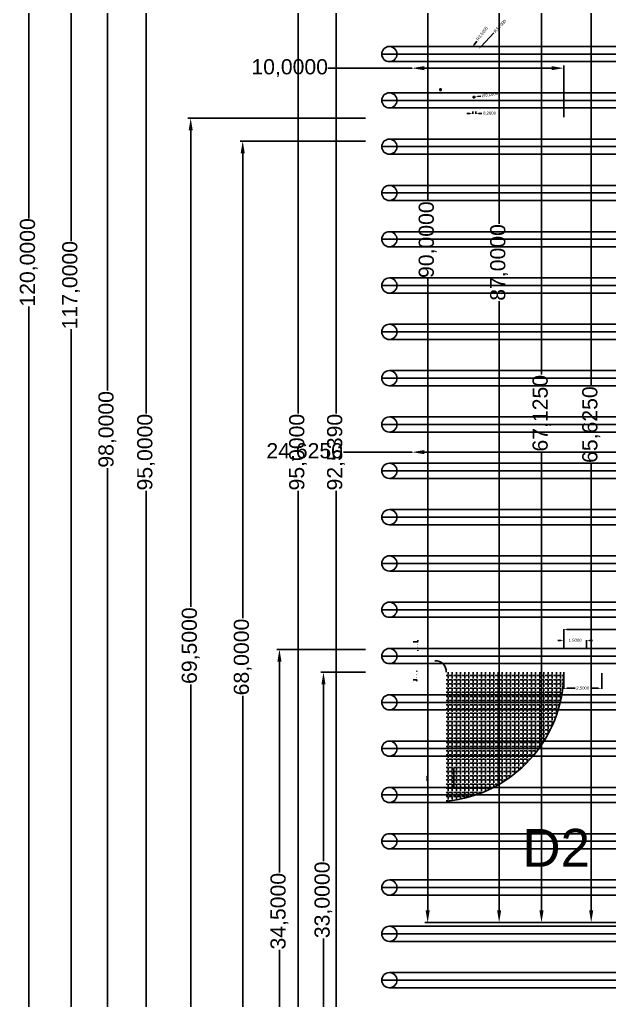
# Model space of a CAD drawing. Header units: millimetres. Extents: x -129 to 171, y -129 to 202.
# Drawn here: x 8.7 to 47.6, y 22.5 to 87.1 of the extents above; entities that cross this region are included whole.
import ezdxf

# ---------------------------------------------------------------- set-up
doc = ezdxf.new("R2010")
doc.units = ezdxf.units.MM
doc.header["$MEASUREMENT"] = 0
for name, color, linetype, plot in [('Acoperis', 180, 'Continuous', False), ('Dimenisuni corp 1', 11, 'Continuous', False), ('Dimensiune acoperis', 11, 'Continuous', False), ('Dimensiuni corp 0', 11, 'Continuous', False), ('Dimensiuni interior_1', 11, 'Continuous', False), ('Mobilier_1', 50, 'Continuous', False)]:
    doc.layers.add(name, color=color, linetype=linetype, plot=plot)
doc.layers.add('Text_1', color=231, linetype='Continuous')
doc.layers.add('Usi 1', color=80, linetype='Continuous')
doc.styles.get("Standard").update_dxf_attribs({"font": 'arial.ttf'})
doc.dimstyles.new('Mici', dxfattribs={"dimtxt": 0.05, "dimasz": 0.05, "dimexe": 0.03, "dimexo": 0.0625, "dimgap": 0.09, "dimtad": 0, "dimdec": 4, "dimzin": 0, "dimtxsty": 'Standard', "dimcen": 0.09, "dimclrd": 1, "dimclre": 1, "dimadec": 0, "dimazin": 0, "dimtfac": 1, "dimtdec": 4, "dimtofl": 0, "dimtmove": 0, "dimatfit": 3, "dimfxl": 1, "dimtolj": 1, "dimtzin": 0, "dimarcsym": 0})
doc.dimstyles.get("Standard").update_dxf_attribs({"dimtxt": 0.18, "dimasz": 0.18, "dimexe": 0.18, "dimexo": 0.0625, "dimgap": 0.09, "dimtad": 0, "dimtih": 1, "dimtoh": 1, "dimdec": 4, "dimzin": 0, "dimdsep": 46, "dimtxsty": 'Standard', "dimcen": 0.09, "dimadec": 0, "dimazin": 0, "dimtfac": 1, "dimtdec": 4, "dimtofl": 0, "dimtmove": 0, "dimatfit": 3, "dimfxl": 1, "dimtolj": 1, "dimtzin": 0, "dimarcsym": 0})

# ---------------------------------------------------------------- blocks, each defined once
blk = doc.blocks.new('*U32')
blk.add_circle((1.5, 0), 0.5)
at = {"extrusion": (-1, 4.06467e-14, 2.35596e-14)}
for centre, radius, start, end in [((48.5, -16.8, -1.5), 51.8, 18.92464, 161.07536), ((48.5, -16.841, -1), 51.341, 19.14846, 160.85154), ((48.5, -16.882, -1.5), 50.882, 19.37757, 160.62243), ((48.5, -16.841, -2), 51.341, 19.14846, 160.85154)]:
    blk.add_arc(centre, radius, start, end, dxfattribs=at)
blk = doc.blocks.new('*U33')
at = {"layer": 'Acoperis', "color": 0, "linetype": 'ByBlock', "lineweight": -2, "transparency": 16777216, "rotation": 90.00000000000072}
for p in [(244.181, 117.048), (244.181, 113.997), (244.181, 110.946), (244.181, 107.894), (244.181, 104.843), (244.181, 101.792), (244.181, 98.74), (244.181, 95.689), (244.181, 92.638), (244.181, 89.587), (244.181, 86.535), (244.181, 83.484), (244.181, 80.433), (244.181, 77.381), (244.181, 74.33), (244.181, 71.279), (244.181, 68.227), (244.181, 65.176), (244.181, 62.125), (244.181, 59.074), (244.181, 56.022)]:
    blk.add_blockref('*U32', p, dxfattribs=at)
blk = doc.blocks.new('*D58')
at = {"layer": 'Defpoints', "color": 0, "transparency": 16777216}
for p in [(46.877, 130.551), (27.395, 13.551), (46.877, 13.551)]:
    blk.add_point(p, dxfattribs=at)
at = {"layer": 'Dimenisuni corp 1', "color": 1, "lineweight": -2, "transparency": 16777216}
for p, q in [((46.814, 130.551), (27.215, 130.551)), ((27.395, 129.751), (27.395, 74.945)), ((27.395, 14.351), (27.395, 69.157)), ((46.814, 13.551), (27.215, 13.551))]:
    blk.add_line(p, q, dxfattribs=at)
at = {"layer": 'Dimenisuni corp 1', "color": 1, "transparency": 16777216}
for points in [[(27.262, 129.751), (27.529, 129.751), (27.395, 130.551)], [(27.262, 14.351), (27.529, 14.351), (27.395, 13.551)]]:
    blk.add_solid(points, dxfattribs=at)
at = {"layer": 'Dimenisuni corp 1', "color": 0, "transparency": 16777216, "insert": (27.395, 72.051), "char_height": 1, "attachment_point": 5, "rotation": 90}
blk.add_mtext('\\A1;117,0000', dxfattribs=at)
blk = doc.blocks.new('*D78')
at = {"layer": 'Defpoints', "color": 0, "transparency": 16777216}
for p in [(44.862, 106.09), (46.877, 106.09), (46.877, 13.551)]:
    blk.add_point(p, dxfattribs=at)
at = {"layer": 'Dimensiune acoperis', "color": 1, "lineweight": -2, "transparency": 16777216}
for p, q in [((46.814, 106.09), (44.682, 106.09)), ((44.862, 105.29), (44.862, 63.604)), ((44.862, 14.351), (44.862, 58.499)), ((46.814, 13.551), (44.682, 13.551))]:
    blk.add_line(p, q, dxfattribs=at)
at = {"layer": 'Dimensiune acoperis', "color": 1, "transparency": 16777216}
for points in [[(44.728, 105.29), (44.995, 105.29), (44.862, 106.09)], [(44.728, 14.351), (44.995, 14.351), (44.862, 13.551)]]:
    blk.add_solid(points, dxfattribs=at)
at = {"layer": 'Dimensiune acoperis', "color": 0, "transparency": 16777216, "insert": (44.862, 61.051), "char_height": 1, "attachment_point": 5, "rotation": 90}
blk.add_mtext('\\A1;92,5390', dxfattribs=at)
blk = doc.blocks.new('*D205')
at = {"layer": 'Defpoints', "color": 0, "transparency": 16777216}
for p in [(46.877, 46.551), (44.033, 13.551), (46.877, 13.551)]:
    blk.add_point(p, dxfattribs=at)
at = {"layer": 'Dimenisuni corp 1', "color": 1, "lineweight": -2, "transparency": 16777216}
for p, q in [((46.814, 46.551), (43.853, 46.551)), ((44.033, 45.751), (44.033, 34.103)), ((44.033, 14.351), (44.033, 28.999)), ((46.814, 13.551), (43.853, 13.551))]:
    blk.add_line(p, q, dxfattribs=at)
at = {"layer": 'Dimenisuni corp 1', "color": 1, "transparency": 16777216}
for points in [[(43.9, 45.751), (44.167, 45.751), (44.033, 46.551)], [(43.9, 14.351), (44.167, 14.351), (44.033, 13.551)]]:
    blk.add_solid(points, dxfattribs=at)
at = {"layer": 'Dimenisuni corp 1', "color": 0, "transparency": 16777216, "insert": (44.033, 31.551), "char_height": 1, "attachment_point": 5, "rotation": 90}
blk.add_mtext('\\A1;33,0000', dxfattribs=at)
blk = doc.blocks.new('*D212')
at = {"layer": 'Defpoints', "color": 0, "transparency": 16777216}
for p in [(49.877, 64.801), (74.502, 64.801), (49.877, 61.052)]:
    blk.add_point(p, dxfattribs=at)
at = {"layer": 'Dimensiuni interior_1', "color": 1, "lineweight": -2, "transparency": 16777216}
for p, q in [((74.502, 64.739), (74.502, 60.872)), ((49.877, 61.052), (45.354, 61.052)), ((73.702, 61.052), (50.677, 61.052))]:
    blk.add_line(p, q, dxfattribs=at)
at = {"layer": 'Dimensiuni interior_1', "color": 1, "transparency": 16777216}
for points in [[(50.677, 61.185), (50.677, 60.918), (49.877, 61.052)], [(73.702, 61.185), (73.702, 60.918), (74.502, 61.052)]]:
    blk.add_solid(points, dxfattribs=at)
at = {"layer": 'Dimensiuni interior_1', "color": 0, "transparency": 16777216, "insert": (42.793, 61.052), "char_height": 1, "attachment_point": 5}
blk.add_mtext('\\A1;24,6250', dxfattribs=at)
blk = doc.blocks.new('*D229')
at = {"layer": 'Defpoints', "color": 0, "transparency": 16777216}
for p in [(38.709, 81.551), (46.877, 81.551), (46.877, 13.551)]:
    blk.add_point(p, dxfattribs=at)
at = {"layer": 'Dimenisuni corp 1', "color": 1, "lineweight": -2, "transparency": 16777216}
for p, q in [((46.814, 81.551), (38.529, 81.551)), ((38.709, 80.751), (38.709, 50.107)), ((38.709, 14.351), (38.709, 44.996)), ((46.814, 13.551), (38.529, 13.551))]:
    blk.add_line(p, q, dxfattribs=at)
at = {"layer": 'Dimenisuni corp 1', "color": 1, "transparency": 16777216}
for points in [[(38.575, 80.751), (38.842, 80.751), (38.709, 81.551)], [(38.575, 14.351), (38.842, 14.351), (38.709, 13.551)]]:
    blk.add_solid(points, dxfattribs=at)
at = {"layer": 'Dimenisuni corp 1', "color": 0, "transparency": 16777216, "insert": (38.709, 47.551), "char_height": 1, "attachment_point": 5, "rotation": 90}
blk.add_mtext('\\A1;68,0000', dxfattribs=at)
blk = doc.blocks.new('*D231')
at = {"layer": 'Defpoints', "color": 0, "transparency": 16777216}
for p in [(32.341, 108.551), (46.877, 108.551), (46.877, 13.551)]:
    blk.add_point(p, dxfattribs=at)
at = {"layer": 'Dimenisuni corp 1', "color": 1, "lineweight": -2, "transparency": 16777216}
for p, q in [((46.814, 108.551), (32.161, 108.551)), ((32.341, 107.751), (32.341, 63.604)), ((32.341, 14.351), (32.341, 58.499)), ((46.814, 13.551), (32.161, 13.551))]:
    blk.add_line(p, q, dxfattribs=at)
at = {"layer": 'Dimenisuni corp 1', "color": 1, "transparency": 16777216}
for points in [[(32.208, 107.751), (32.475, 107.751), (32.341, 108.551)], [(32.208, 14.351), (32.475, 14.351), (32.341, 13.551)]]:
    blk.add_solid(points, dxfattribs=at)
at = {"layer": 'Dimenisuni corp 1', "color": 0, "transparency": 16777216, "insert": (32.341, 61.051), "char_height": 1, "attachment_point": 5, "rotation": 90}
blk.add_mtext('\\A1;95,0000', dxfattribs=at)
blk = doc.blocks.new('*D237')
at = {"layer": 'Defpoints', "color": 0, "transparency": 16777216}
for p in [(46.877, 111.551), (29.784, 13.551), (46.877, 13.551)]:
    blk.add_point(p, dxfattribs=at)
at = {"layer": 'Dimenisuni corp 1', "color": 1, "lineweight": -2, "transparency": 16777216}
for p, q in [((46.814, 111.551), (29.604, 111.551)), ((29.784, 110.751), (29.784, 65.104)), ((29.784, 14.351), (29.784, 59.999)), ((46.814, 13.551), (29.604, 13.551))]:
    blk.add_line(p, q, dxfattribs=at)
at = {"layer": 'Dimenisuni corp 1', "color": 1, "transparency": 16777216}
for points in [[(29.651, 110.751), (29.918, 110.751), (29.784, 111.551)], [(29.651, 14.351), (29.918, 14.351), (29.784, 13.551)]]:
    blk.add_solid(points, dxfattribs=at)
at = {"layer": 'Dimenisuni corp 1', "color": 0, "transparency": 16777216, "insert": (29.784, 62.551), "char_height": 1, "attachment_point": 5, "rotation": 90}
blk.add_mtext('\\A1;98,0000', dxfattribs=at)
blk = doc.blocks.new('*D238')
at = {"layer": 'Defpoints', "color": 0, "transparency": 16777216}
for p in [(46.877, 83.051), (35.277, 13.551), (46.877, 13.551)]:
    blk.add_point(p, dxfattribs=at)
at = {"layer": 'Dimenisuni corp 1', "color": 1, "lineweight": -2, "transparency": 16777216}
for p, q in [((46.814, 83.051), (35.097, 83.051)), ((35.277, 82.251), (35.277, 50.857)), ((35.277, 14.351), (35.277, 45.746)), ((46.814, 13.551), (35.097, 13.551))]:
    blk.add_line(p, q, dxfattribs=at)
at = {"layer": 'Dimenisuni corp 1', "color": 1, "transparency": 16777216}
for points in [[(35.143, 82.251), (35.41, 82.251), (35.277, 83.051)], [(35.143, 14.351), (35.41, 14.351), (35.277, 13.551)]]:
    blk.add_solid(points, dxfattribs=at)
at = {"layer": 'Dimenisuni corp 1', "color": 0, "transparency": 16777216, "insert": (35.277, 48.301), "char_height": 1, "attachment_point": 5, "rotation": 90}
blk.add_mtext('\\A1;69,5000', dxfattribs=at)
blk = doc.blocks.new('*D239')
at = {"layer": 'Defpoints', "color": 0, "transparency": 16777216}
for p in [(46.877, 48.051), (41.129, 13.551), (46.877, 13.551)]:
    blk.add_point(p, dxfattribs=at)
at = {"layer": 'Dimenisuni corp 1', "color": 1, "lineweight": -2, "transparency": 16777216}
for p, q in [((46.814, 48.051), (40.949, 48.051)), ((41.129, 47.251), (41.129, 33.353)), ((41.129, 14.351), (41.129, 28.249)), ((46.814, 13.551), (40.949, 13.551))]:
    blk.add_line(p, q, dxfattribs=at)
at = {"layer": 'Dimenisuni corp 1', "color": 1, "transparency": 16777216}
for points in [[(40.995, 47.251), (41.262, 47.251), (41.129, 48.051)], [(40.995, 14.351), (41.262, 14.351), (41.129, 13.551)]]:
    blk.add_solid(points, dxfattribs=at)
at = {"layer": 'Dimenisuni corp 1', "color": 0, "transparency": 16777216, "insert": (41.129, 30.801), "char_height": 1, "attachment_point": 5, "rotation": 90}
blk.add_mtext('\\A1;34,5000', dxfattribs=at)
blk = doc.blocks.new('*D242')
at = {"layer": 'Defpoints', "color": 0, "transparency": 16777216}
for p in [(59.877, 86.353), (59.877, 83.051), (49.877, 81.551)]:
    blk.add_point(p, dxfattribs=at)
at = {"layer": 'Dimensiuni interior_1', "color": 1, "lineweight": -2, "transparency": 16777216}
for p, q in [((49.877, 86.353), (44.309, 86.353)), ((59.077, 86.353), (50.677, 86.353)), ((59.877, 83.114), (59.877, 86.533))]:
    blk.add_line(p, q, dxfattribs=at)
at = {"layer": 'Dimensiuni interior_1', "color": 1, "transparency": 16777216}
for points in [[(50.677, 86.486), (50.677, 86.219), (49.877, 86.353)], [(59.077, 86.486), (59.077, 86.219), (59.877, 86.353)]]:
    blk.add_solid(points, dxfattribs=at)
at = {"layer": 'Dimensiuni interior_1', "color": 0, "transparency": 16777216, "insert": (41.804, 86.353), "char_height": 1, "attachment_point": 5}
blk.add_mtext('\\A1;10,0000', dxfattribs=at)
blk = doc.blocks.new('*D250')
at = {"layer": 'Defpoints', "color": 0, "transparency": 16777216}
for p in [(61.686, 95.676), (76.877, 95.676), (76.877, 30.051)]:
    blk.add_point(p, dxfattribs=at)
at = {"layer": 'Dimensiuni corp 0', "color": 1, "lineweight": -2, "transparency": 16777216}
for p, q in [((76.814, 95.676), (61.506, 95.676)), ((61.686, 94.876), (61.686, 65.419)), ((61.686, 30.851), (61.686, 60.309)), ((76.814, 30.051), (61.506, 30.051))]:
    blk.add_line(p, q, dxfattribs=at)
at = {"layer": 'Dimensiuni corp 0', "color": 1, "transparency": 16777216}
for points in [[(61.553, 94.876), (61.819, 94.876), (61.686, 95.676)], [(61.553, 30.851), (61.819, 30.851), (61.686, 30.051)]]:
    blk.add_solid(points, dxfattribs=at)
at = {"layer": 'Dimensiuni corp 0', "color": 0, "transparency": 16777216, "insert": (61.686, 62.864), "char_height": 1, "attachment_point": 5, "rotation": 90}
blk.add_mtext('\\A1;65,6250', dxfattribs=at)
blk = doc.blocks.new('*D251')
at = {"layer": 'Defpoints', "color": 0, "transparency": 16777216}
for p in [(58.41, 97.176), (76.877, 97.176), (76.877, 30.051)]:
    blk.add_point(p, dxfattribs=at)
at = {"layer": 'Dimensiuni corp 0', "color": 1, "lineweight": -2, "transparency": 16777216}
for p, q in [((76.814, 97.176), (58.23, 97.176)), ((58.41, 96.376), (58.41, 66.169)), ((58.41, 30.851), (58.41, 61.059)), ((76.814, 30.051), (58.23, 30.051))]:
    blk.add_line(p, q, dxfattribs=at)
at = {"layer": 'Dimensiuni corp 0', "color": 1, "transparency": 16777216}
for points in [[(58.276, 96.376), (58.543, 96.376), (58.41, 97.176)], [(58.276, 30.851), (58.543, 30.851), (58.41, 30.051)]]:
    blk.add_solid(points, dxfattribs=at)
at = {"layer": 'Dimensiuni corp 0', "color": 0, "transparency": 16777216, "insert": (58.41, 63.614), "char_height": 1, "attachment_point": 5, "rotation": 90}
blk.add_mtext('\\A1;67,1250', dxfattribs=at)
blk = doc.blocks.new('*D252')
at = {"layer": 'Defpoints', "color": 0, "transparency": 16777216}
for p in [(55.615, 117.051), (76.877, 117.051), (76.877, 30.051)]:
    blk.add_point(p, dxfattribs=at)
at = {"layer": 'Dimensiuni corp 0', "color": 1, "lineweight": -2, "transparency": 16777216}
for p, q in [((76.814, 117.051), (55.435, 117.051)), ((55.615, 116.251), (55.615, 76.104)), ((55.615, 30.851), (55.615, 70.998)), ((76.814, 30.051), (55.435, 30.051))]:
    blk.add_line(p, q, dxfattribs=at)
at = {"layer": 'Dimensiuni corp 0', "color": 1, "transparency": 16777216}
for points in [[(55.482, 116.251), (55.749, 116.251), (55.615, 117.051)], [(55.482, 30.851), (55.749, 30.851), (55.615, 30.051)]]:
    blk.add_solid(points, dxfattribs=at)
at = {"layer": 'Dimensiuni corp 0', "color": 0, "transparency": 16777216, "insert": (55.615, 73.551), "char_height": 1, "attachment_point": 5, "rotation": 90}
blk.add_mtext('\\A1;87,0000', dxfattribs=at)
blk = doc.blocks.new('*D254')
at = {"layer": 'Defpoints', "color": 0, "transparency": 16777216}
for p in [(42.362, 108.551), (46.877, 108.551), (46.877, 13.551)]:
    blk.add_point(p, dxfattribs=at)
at = {"layer": 'Dimensiune acoperis', "color": 1, "lineweight": -2, "transparency": 16777216}
for p, q in [((46.814, 108.551), (42.182, 108.551)), ((42.362, 107.751), (42.362, 63.604)), ((42.362, 14.351), (42.362, 58.499)), ((46.814, 13.551), (42.182, 13.551))]:
    blk.add_line(p, q, dxfattribs=at)
at = {"layer": 'Dimensiune acoperis', "color": 1, "transparency": 16777216}
for points in [[(42.228, 107.751), (42.495, 107.751), (42.362, 108.551)], [(42.228, 14.351), (42.495, 14.351), (42.362, 13.551)]]:
    blk.add_solid(points, dxfattribs=at)
at = {"layer": 'Dimensiune acoperis', "color": 0, "transparency": 16777216, "insert": (42.362, 61.051), "char_height": 1, "attachment_point": 5, "rotation": 90}
blk.add_mtext('\\A1;95,0000', dxfattribs=at)
blk = doc.blocks.new('*D274')
at = {"layer": 'Defpoints', "color": 0, "transparency": 16777216}
for p in [(24.603, 133.551), (46.877, 133.551), (46.877, 13.551)]:
    blk.add_point(p, dxfattribs=at)
at = {"layer": 'Dimenisuni corp 1', "color": 1, "lineweight": -2, "transparency": 16777216}
for p, q in [((46.814, 133.551), (24.423, 133.551)), ((24.603, 132.751), (24.603, 76.445)), ((24.603, 14.351), (24.603, 70.657)), ((46.814, 13.551), (24.423, 13.551))]:
    blk.add_line(p, q, dxfattribs=at)
at = {"layer": 'Dimenisuni corp 1', "color": 1, "transparency": 16777216}
for points in [[(24.47, 132.751), (24.736, 132.751), (24.603, 133.551)], [(24.47, 14.351), (24.736, 14.351), (24.603, 13.551)]]:
    blk.add_solid(points, dxfattribs=at)
at = {"layer": 'Dimenisuni corp 1', "color": 0, "transparency": 16777216, "insert": (24.603, 73.551), "char_height": 1, "attachment_point": 5, "rotation": 90}
blk.add_mtext('\\A1;120,0000', dxfattribs=at)
blk = doc.blocks.new('*D288')
at = {"layer": 'Defpoints', "color": 0, "transparency": 16777216}
for p in [(50.903, 120.051), (76.877, 120.051), (76.877, 30.051)]:
    blk.add_point(p, dxfattribs=at)
at = {"layer": 'Dimensiuni corp 0', "color": 1, "lineweight": -2, "transparency": 16777216}
for p, q in [((76.814, 120.051), (50.723, 120.051)), ((50.903, 119.251), (50.903, 77.604)), ((50.903, 30.851), (50.903, 72.499)), ((76.814, 30.051), (50.723, 30.051))]:
    blk.add_line(p, q, dxfattribs=at)
at = {"layer": 'Dimensiuni corp 0', "color": 1, "transparency": 16777216}
for points in [[(50.77, 119.251), (51.037, 119.251), (50.903, 120.051)], [(50.77, 30.851), (51.037, 30.851), (50.903, 30.051)]]:
    blk.add_solid(points, dxfattribs=at)
at = {"layer": 'Dimensiuni corp 0', "color": 0, "transparency": 16777216, "insert": (50.903, 75.051), "char_height": 1, "attachment_point": 5, "rotation": 90}
blk.add_mtext('\\A1;90,0000', dxfattribs=at)
blk = doc.blocks.new('*D469')
at = {"layer": 'Defpoints', "color": 0, "transparency": 16777216}
for p in [(53.877, 83.551), (54.077, 83.551), (54.077, 83.371)]:
    blk.add_point(p, dxfattribs=at)
at = {"layer": 'Dimensiuni interior_1', "color": 1, "lineweight": -2, "transparency": 16777216}
for p, q in [((53.677, 83.371), (53.477, 83.371)), ((53.877, 83.489), (53.877, 83.341)), ((54.077, 83.489), (54.077, 83.341)), ((54.277, 83.371), (54.477, 83.371))]:
    blk.add_line(p, q, dxfattribs=at)
at = {"layer": 'Dimensiuni interior_1', "color": 1, "transparency": 16777216}
for points in [[(53.677, 83.404), (53.677, 83.337), (53.877, 83.371)], [(54.277, 83.404), (54.277, 83.337), (54.077, 83.371)]]:
    blk.add_solid(points, dxfattribs=at)
at = {"layer": 'Dimensiuni interior_1', "color": 0, "transparency": 16777216, "insert": (54.981, 83.371), "char_height": 0.2, "attachment_point": 5}
blk.add_mtext('\\A1;0,2000', dxfattribs=at)
blk = doc.blocks.new('*D473')
at = {"layer": 'Defpoints', "color": 0, "transparency": 16777216}
for p in [(53.908, 84.432), (54.007, 84.446)]:
    blk.add_point(p, dxfattribs=at)
at = {"layer": 'Dimensiuni interior_1', "color": 1, "lineweight": -2, "transparency": 16777216}
for p, q in [((53.867, 84.439), (54.047, 84.439)), ((53.957, 84.349), (53.957, 84.529)), ((54.402, 84.505), (54.204, 84.476))]:
    blk.add_line(p, q, dxfattribs=at)
at = {"layer": 'Dimensiuni interior_1', "color": 1, "transparency": 16777216}
blk.add_solid([(54.2, 84.509), (54.209, 84.443), (54.007, 84.446)], dxfattribs=at)
at = {"layer": 'Dimensiuni interior_1', "color": 0, "transparency": 16777216, "insert": (55.009, 84.595), "char_height": 0.2, "attachment_point": 5, "rotation": 8.44667}
blk.add_mtext('\\A1;∅0,1000', dxfattribs=at)
blk = doc.blocks.new('*D474')
at = {"layer": 'Defpoints', "color": 0, "transparency": 16777216}
for p in [(54.285, 87.633, 0.05), (51.742, 84.946, 0.05)]:
    blk.add_point(p, dxfattribs=at)
at = {"layer": 'Dimensiuni interior_1', "color": 1, "lineweight": -2, "transparency": 16777216}
for p, q in [((55.266, 88.671), (54.422, 87.779)), ((51.652, 84.946), (51.832, 84.946)), ((51.742, 84.856), (51.742, 85.036))]:
    blk.add_line(p, q, dxfattribs=at)
at = {"layer": 'Dimensiuni interior_1', "color": 1, "transparency": 16777216}
blk.add_solid([(54.398, 87.802), (54.446, 87.756), (54.285, 87.633)], dxfattribs=at)
at = {"layer": 'Dimensiuni interior_1', "color": 0, "transparency": 16777216, "insert": (55.679, 89.108), "char_height": 0.2, "attachment_point": 5, "rotation": 46.58957}
blk.add_mtext('\\A1;R3,7000', dxfattribs=at)
blk = doc.blocks.new('*D475')
at = {"layer": 'Defpoints', "color": 0, "transparency": 16777216}
for p in [(53.845, 87.737, 0.05), (51.752, 84.932, 0.05)]:
    blk.add_point(p, dxfattribs=at)
at = {"layer": 'Dimensiuni interior_1', "color": 1, "lineweight": -2, "transparency": 16777216}
for p, q in [((54.146, 88.141), (53.965, 87.897)), ((51.662, 84.932), (51.842, 84.932)), ((51.752, 84.842), (51.752, 85.022))]:
    blk.add_line(p, q, dxfattribs=at)
at = {"layer": 'Dimensiuni interior_1', "color": 1, "transparency": 16777216}
blk.add_solid([(53.938, 87.917), (53.992, 87.877), (53.845, 87.737)], dxfattribs=at)
at = {"layer": 'Dimensiuni interior_1', "color": 0, "transparency": 16777216, "insert": (54.505, 88.622), "char_height": 0.2, "attachment_point": 5, "rotation": 53.27431}
blk.add_mtext('\\A1;R3,5000', dxfattribs=at)
blk = doc.blocks.new('*D815')
at = {"layer": 'Defpoints', "color": 0, "transparency": 16777216}
for p in [(49.877, 48.551, 0.5), (50.246, 48.551), (49.872, 48.051)]:
    blk.add_point(p, dxfattribs=at)
at = {"layer": 'Dimensiuni interior_1', "color": 1, "lineweight": -2, "transparency": 16777216}
for p, q in [((49.939, 48.551), (50.276, 48.551)), ((50.246, 48.601), (50.246, 48.651)), ((50.246, 48.001), (50.246, 47.951))]:
    blk.add_line(p, q, dxfattribs=at)
at = {"layer": 'Dimensiuni interior_1', "color": 1, "transparency": 16777216}
for points in [[(50.238, 48.601), (50.255, 48.601), (50.246, 48.551)], [(50.238, 48.001), (50.255, 48.001), (50.246, 48.051)]]:
    blk.add_solid(points, dxfattribs=at)
at = {"layer": 'Dimensiuni interior_1', "color": 0, "transparency": 16777216, "insert": (50.246, 48.301), "char_height": 0.05, "attachment_point": 5, "rotation": 90}
blk.add_mtext('\\A1;0,5000', dxfattribs=at)
blk = doc.blocks.new('*D816')
at = {"layer": 'Defpoints', "color": 0, "transparency": 16777216}
for p in [(49.877, 46.551), (49.877, 46.051, 0.5), (50.186, 46.051)]:
    blk.add_point(p, dxfattribs=at)
at = {"layer": 'Dimensiuni interior_1', "color": 1, "lineweight": -2, "transparency": 16777216}
for p, q in [((50.186, 46.601), (50.186, 46.651)), ((49.939, 46.051), (50.216, 46.051)), ((50.186, 46.001), (50.186, 45.951))]:
    blk.add_line(p, q, dxfattribs=at)
at = {"layer": 'Dimensiuni interior_1', "color": 1, "transparency": 16777216}
for points in [[(50.177, 46.601), (50.194, 46.601), (50.186, 46.551)], [(50.177, 46.001), (50.194, 46.001), (50.186, 46.051)]]:
    blk.add_solid(points, dxfattribs=at)
at = {"layer": 'Dimensiuni interior_1', "color": 0, "transparency": 16777216, "insert": (50.186, 46.301), "char_height": 0.05, "attachment_point": 5, "rotation": 90}
blk.add_mtext('\\A1;0,5000', dxfattribs=at)
blk = doc.blocks.new('*D907')
at = {"layer": 'Defpoints', "color": 0, "transparency": 16777216}
for p in [(59.877, 46.551), (62.377, 46.551), (62.377, 45.488)]:
    blk.add_point(p, dxfattribs=at)
at = {"layer": 'Dimensiuni interior_1', "color": 1, "lineweight": -2, "transparency": 16777216}
for p, q in [((59.877, 46.489), (59.877, 45.458)), ((62.377, 46.489), (62.377, 45.458)), ((60.077, 45.488), (60.62, 45.488)), ((62.177, 45.488), (61.633, 45.488))]:
    blk.add_line(p, q, dxfattribs=at)
at = {"layer": 'Dimensiuni interior_1', "color": 1, "transparency": 16777216}
for points in [[(60.077, 45.521), (60.077, 45.454), (59.877, 45.488)], [(62.177, 45.521), (62.177, 45.454), (62.377, 45.488)]]:
    blk.add_solid(points, dxfattribs=at)
at = {"layer": 'Dimensiuni interior_1', "color": 0, "transparency": 16777216, "insert": (61.127, 45.488), "char_height": 0.2, "attachment_point": 5}
blk.add_mtext('\\A1;2,5000', dxfattribs=at)
blk = doc.blocks.new('*D918')
at = {"layer": 'Defpoints', "color": 0, "transparency": 16777216}
for p in [(59.877, 49.356), (59.877, 48.051), (71.877, 48.051)]:
    blk.add_point(p, dxfattribs=at)
at = {"layer": 'Dimensiuni interior_1', "color": 1, "lineweight": -2, "transparency": 16777216}
for p, q in [((59.877, 48.114), (59.877, 49.386)), ((60.077, 49.356), (65.303, 49.356)), ((71.677, 49.356), (66.45, 49.356)), ((71.877, 48.114), (71.877, 49.386))]:
    blk.add_line(p, q, dxfattribs=at)
at = {"layer": 'Dimensiuni interior_1', "color": 1, "transparency": 16777216}
for points in [[(60.077, 49.39), (60.077, 49.323), (59.877, 49.356)], [(71.677, 49.39), (71.677, 49.323), (71.877, 49.356)]]:
    blk.add_solid(points, dxfattribs=at)
at = {"layer": 'Dimensiuni interior_1', "color": 0, "transparency": 16777216, "insert": (65.877, 49.356), "char_height": 0.2, "attachment_point": 5}
blk.add_mtext('\\A1;12,0000', dxfattribs=at)
blk = doc.blocks.new('*D922')
at = {"layer": 'Defpoints', "color": 0, "transparency": 16777216}
for p in [(61.377, 48.635), (59.877, 48.051), (61.377, 48.051)]:
    blk.add_point(p, dxfattribs=at)
at = {"layer": 'Dimensiuni interior_1', "color": 1, "lineweight": -2, "transparency": 16777216}
for p, q in [((59.677, 48.635), (59.477, 48.635)), ((59.877, 48.114), (59.877, 48.665)), ((61.377, 48.114), (61.377, 48.665)), ((61.577, 48.635), (61.777, 48.635))]:
    blk.add_line(p, q, dxfattribs=at)
at = {"layer": 'Dimensiuni interior_1', "color": 1, "transparency": 16777216}
for points in [[(59.677, 48.669), (59.677, 48.602), (59.877, 48.635)], [(61.577, 48.669), (61.577, 48.602), (61.377, 48.635)]]:
    blk.add_solid(points, dxfattribs=at)
at = {"layer": 'Dimensiuni interior_1', "color": 0, "transparency": 16777216, "insert": (60.627, 48.635), "char_height": 0.2, "attachment_point": 5}
blk.add_mtext('\\A1;1,5000', dxfattribs=at)
blk = doc.blocks.new('A$Ca0c041a6')
at = {"layer": 'Usi 1'}
h = blk.add_hatch(dxfattribs=at)
h.set_pattern_fill('ANGLE', color=256, angle=180)
h.set_pattern_definition([(180, (24.59982, -34.2), (-3e-17, -0.275), [0.2, -0.075]), (270, (24.59982, -34.2), (0.275, -5e-17), [0.2, -0.075])])
h.paths.add_polyline_path([(24.59982, -35.7), (16.84982, -35.7), (16.84982, -44.2, 0.38744736)])
at = {"layer": 'Mobilier_1', "extrusion": (1.83697e-16, 1, 0)}
blk.add_line((27.22482, -15.8, 6.1), (27.22482, -15.8, 6.1), dxfattribs=at)
at = {"layer": 'Usi 1'}
for points in [[(16.84982, -35.7, 0.46934004), (16.09982, -34.95, -0.69131801)], [(24.59982, -35.7, -0.38744736), (16.84982, -44.2, -10.55242158)]]:
    blk.add_lwpolyline(points, format="xyb", dxfattribs=at)
at = {"layer": 'Usi 1', "extrusion": (-1, 1.22465e-16, 0)}
blk.add_circle((42.7, 10, -15.59982), 0.15, dxfattribs=at)
at = {"layer": 'Usi 1', "extrusion": (1, -1.22465e-16, 0)}
blk.add_circle((-42.7, 10, 17.34982), 0.65, dxfattribs=at)
at = {"layer": 'Acoperis'}
blk.add_blockref('*U33', (-231.0811, -113.51704, 30), dxfattribs=at)
at = {"layer": 'Text_1'}
blk.add_text('D2', height=2.5, dxfattribs=at).set_placement((21.86938, -48.52387, 0.1))
at = {"layer": 'Dimenisuni corp 1'}
dim = blk.add_linear_dim(base=(-10.67367, 51.3), p1=(11.59982, -68.7), p2=(11.59982, 51.3), angle=90, dimstyle='Standard', dxfattribs=at)
dim.commit()
dim.dimension.update_dxf_attribs({"geometry": '*D274', "text_midpoint": (-10.67367, -8.7), "insert": (-35.27669, -82.25133)})
for base, p1, p2, picture, middle in [((-7.88141, -68.7), (11.59982, 48.3), (11.59982, -68.7), '*D58', (-7.88141, -10.2)), ((-5.49253, -68.7), (11.59982, 29.3), (11.59982, -68.7), '*D237', (-5.49253, -19.7)), ((-2.93521, 26.3), (11.59982, -68.7), (11.59982, 26.3), '*D231', (-2.93521, -21.2)), ((0, -68.7), (11.59982, 0.8), (11.59982, -68.7), '*D238', (0, -33.95)), ((3.43186, -0.7), (11.59982, -68.7), (11.59982, -0.7), '*D229', (3.43186, -34.7)), ((5.85206, -68.7), (11.59982, -34.2), (11.59982, -68.7), '*D239', (5.85206, -51.45)), ((8.75658, -68.7), (11.59982, -35.7), (11.59982, -68.7), '*D205', (8.75658, -50.7))]:
    dim = blk.add_linear_dim(base=base, p1=p1, p2=p2, angle=90, dimstyle='Standard', dxfattribs=at)
    dim.commit()
    dim.dimension.update_dxf_attribs({"geometry": picture, "text_midpoint": middle, "dimtype": 128, "insert": (-35.27669, -82.25133)})
at = {"layer": 'Dimensiune acoperis'}
for base, p2, picture, middle in [((7.08508, 26.3, 30), (11.59982, 26.3, 30), '*D254', (7.08508, -21.2, 30)), ((9.58508, 23.839, 30), (11.59982, 23.839, 30), '*D78', (9.58508, -21.2, 30))]:
    dim = blk.add_linear_dim(base=base, p1=(11.59982, -68.7, 30), p2=p2, angle=90, dimstyle='Standard', dxfattribs=at)
    dim.commit()
    dim.dimension.update_dxf_attribs({"geometry": picture, "text_midpoint": middle, "dimtype": 128, "insert": (-35.27669, -82.25133)})
at = {"layer": 'Dimensiuni corp 0'}
dim = blk.add_linear_dim(base=(15.62667, 37.8, -30), p1=(41.59982, -52.2, -30), p2=(41.59982, 37.8, -30), angle=90, dimstyle='Standard', dxfattribs=at)
dim.commit()
dim.dimension.update_dxf_attribs({"geometry": '*D288', "text_midpoint": (15.62667, -7.2, -30), "insert": (-35.27669, -82.25133)})
for base, p2, picture, middle in [((20.3388, 34.8, -30), (41.59982, 34.8, -30), '*D252', (20.3388, -8.7, -30)), ((23.133, 14.925, -30), (41.59982, 14.925, -30), '*D251', (23.133, -18.6375, -30)), ((26.40917, 13.425, -30), (41.59982, 13.425, -30), '*D250', (26.40917, -19.3875, -30))]:
    dim = blk.add_linear_dim(base=base, p1=(41.59982, -52.2, -30), p2=p2, angle=90, dimstyle='Standard', dxfattribs=at)
    dim.commit()
    dim.dimension.update_dxf_attribs({"geometry": picture, "text_midpoint": middle, "dimtype": 128, "insert": (-35.27669, -82.25133)})
at = {"layer": 'Dimensiuni interior_1'}
for center, mpoint, picture, middle in [((16.4651, 2.69421, 10.60004), (19.00781, 5.38207, 10.60004), '*D474', (20.40232, 6.85619, 10.55004)), ((16.47566, 2.68044, 10.60004), (18.56861, 5.48572, 10.60004), '*D475', (19.2288, 6.3706, 10.55004))]:
    dim = blk.add_radius_dim(center=center, mpoint=mpoint, dimstyle='Mici', override={"dimtxt": 0.2, "dimasz": 0.2}, dxfattribs=at)
    dim.commit()
    dim.dimension.update_dxf_attribs({"geometry": picture, "text_midpoint": middle, "dimtype": 132, "insert": (-35.27669, -82.25133)})
for base, p1, p2, override, picture, middle in [((24.59982, 4.10141), (14.59982, -0.7), (24.59982, 0.8), {"dimse1": 1}, '*D242', (6.52701, 4.10141)), ((14.59982, -21.19977), (39.22482, -17.45), (14.59982, -17.45), {"dimse2": 1}, '*D212', (7.5164, -21.19977))]:
    dim = blk.add_linear_dim(base=base, p1=p1, p2=p2, dimstyle='Standard', override=override, dxfattribs=at)
    dim.commit()
    dim.dimension.update_dxf_attribs({"geometry": picture, "text_midpoint": middle, "dimtype": 128, "insert": (-35.27669, -82.25133)})
dim = blk.add_diameter_dim_2p(p1=(18.63096, 2.18024, 10.60004), p2=(18.72988, 2.19493, 10.60004), dimstyle='Mici', override={"dimtxt": 0.2, "dimasz": 0.2}, dxfattribs=at)
dim.commit()
dim.dimension.update_dxf_attribs({"geometry": '*D473', "text_midpoint": (19.73249, 2.34382, 10.60004), "insert": (-35.27669, -82.25133)})
for base, p1, p2, picture, middle in [((18.79982, 1.11921, 0.5), (18.59982, 1.3, 0.5), (18.79982, 1.3, 0.5), '*D469', (19.70463, 1.11921, 0.5)), ((24.59982, -32.89492), (36.59982, -34.2), (24.59982, -34.2), '*D918', (30.59982, -32.89492)), ((26.09982, -33.61609), (24.59982, -34.2), (26.09982, -34.2), '*D922', (25.34982, -33.61609)), ((27.09982, -36.7636), (24.59982, -35.7), (27.09982, -35.7), '*D907', (25.84982, -36.7636))]:
    dim = blk.add_linear_dim(base=base, p1=p1, p2=p2, dimstyle='Mici', override={"dimtxt": 0.2, "dimasz": 0.2}, dxfattribs=at)
    dim.commit()
    dim.dimension.update_dxf_attribs({"geometry": picture, "text_midpoint": middle, "insert": (-35.27669, -82.25133)})
for base, p1, p2, picture, middle in [((14.96953, -33.7), (14.59562, -34.2), (14.59982, -33.7, 0.5), '*D815', (14.96953, -33.95)), ((14.90901, -36.2), (14.59982, -35.7), (14.59982, -36.2, 0.5), '*D816', (14.90901, -35.95))]:
    dim = blk.add_linear_dim(base=base, p1=p1, p2=p2, angle=90, dimstyle='Mici', override={"dimse1": 1}, dxfattribs=at)
    dim.commit()
    dim.dimension.update_dxf_attribs({"geometry": picture, "text_midpoint": middle, "insert": (-35.27669, -82.25133)})

msp = doc.modelspace()

# ---------------------------------------------------------------- block references
msp.add_blockref('A$Ca0c041a6', (20.005, 79.822))

doc.saveas('drawing.dxf')
